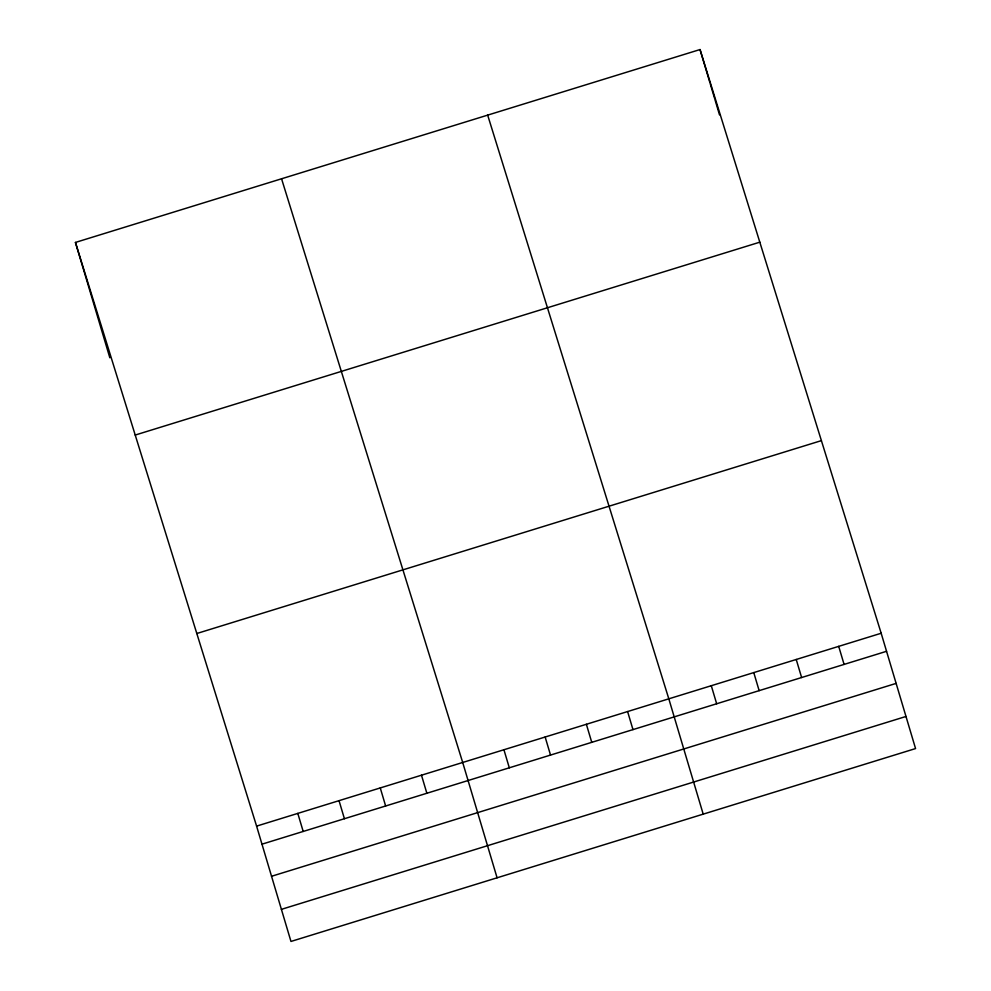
<?xml version="1.0" encoding="UTF-8"?>
<svg xmlns="http://www.w3.org/2000/svg" width="991" height="991" viewBox="0 0 991 991"><rect width="100%" height="100%" fill="white"/><g stroke="black" fill="none" stroke-linecap="round" stroke-linejoin="round"><path stroke-width="1.49" d="M75.44 242.436L700.03 49.55L881.172 633.249L915.56 748.564L290.97 941.45L256.595 826.122L75.44 242.436L109.828 357.751M135.222 435.049L759.812 242.176M196.813 633.509L821.403 440.623M256.595 826.122L881.172 633.249M261.971 844.183L886.561 651.298M271.534 876.279L896.124 683.394M281.394 909.354L905.985 716.468M487.671 115.129L668.814 698.828L703.201 814.144M281.555 178.776L462.698 762.475L497.086 877.803M700.03 49.55L709.767 82.191M710.2 83.653L714.548 98.245M714.982 99.695L719.503 114.857M838.708 646.367L844.084 664.416M796.231 659.473L801.62 677.534M753.767 672.592L759.143 690.64M711.29 685.71L716.666 703.759M627.6 711.55L632.976 729.611M586.375 724.285L591.751 742.333M545.149 737.019L550.525 755.068M503.924 749.741L509.312 767.802M421.485 775.21L426.861 793.258M380.259 787.932L385.635 805.993M339.033 800.666L344.41 818.715M297.808 813.4L303.196 831.449"/></g></svg>
